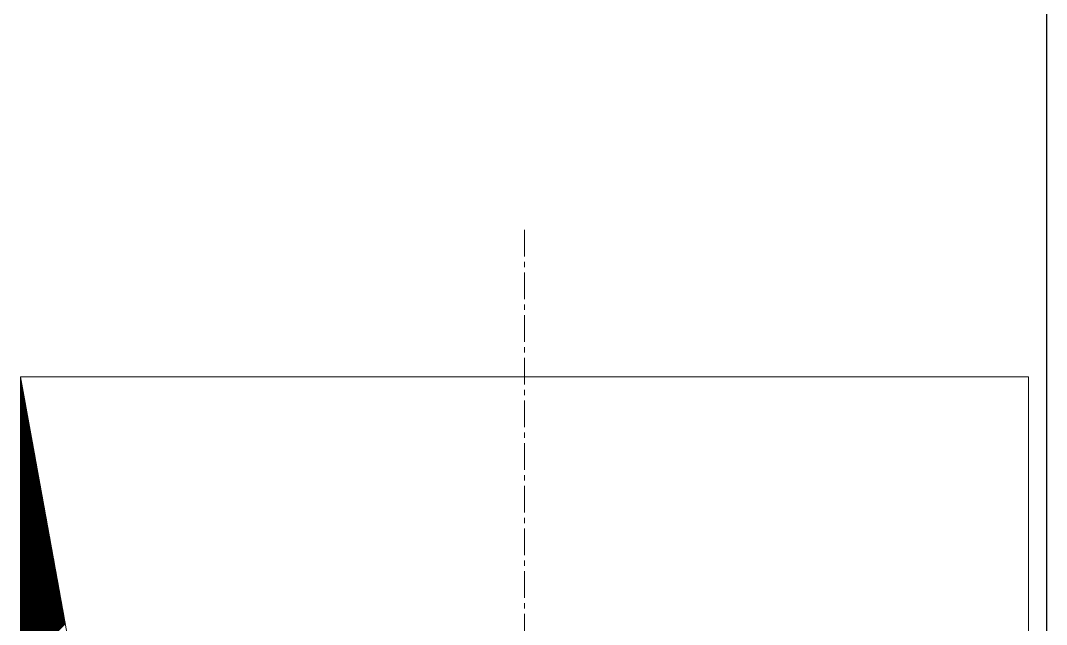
# Model space of a CAD drawing. Header units: millimetres. Extents: x -1319 to 21258, y 10038 to 27532.
# Drawn here: x 16826.4 to 17131.8, y 14763.3 to 14943 of the extents above; entities that cross this region are included whole.
import ezdxf

# ---------------------------------------------------------------- set-up
doc = ezdxf.new("R2010")
doc.units = ezdxf.units.MM
doc.linetypes.add('CENTER', pattern=[12.7, 7.9375, -1.5875, 1.5875, -1.5875])
doc.layers.add('2', color=7, linetype='Continuous')
doc.layers.add('CEN', color=1, linetype='CENTER', lineweight=9)
doc.layers.add('CIVIL', color=6, linetype='Continuous', lineweight=9)

# ---------------------------------------------------------------- blocks, each defined once
blk = doc.blocks.new('A$Cfeb8c868')
at = {"layer": '2', "color": 4, "linetype": 'Continuous'}
blk.add_line((11405, -7684.99), (11405, -9190), dxfattribs=at)
blk = doc.blocks.new('A$C8184bacf')
at = {"layer": 'CEN', "color": 1}
blk.add_line((11249.6, -8990.22, 448149754.84), (11249.6, -8599.78, 448149754.84), dxfattribs=at)
at = {"layer": 'CIVIL', "color": 1}
for p, q in [((11099.6, -8645, 448149754.84), (11399.6, -8645, 448149754.84)), ((11099.6, -8945, 448149754.84), (11099.6, -8645, 448149754.84)), ((11099.6, -8645, 448149754.84), (11139.6, -8865, 448149754.84)), ((11399.6, -8645, 448149754.84), (11399.6, -8945, 448149754.84))]:
    blk.add_line(p, q, dxfattribs=at)
at = {"layer": 'CIVIL', "color": 1, "linetype": 'Continuous'}
for p, q in [((11099.63, -8645.15, 448149754.84), (11099.6, -8645.18, 448149754.84)), ((11099.68, -8645.45, 448149754.84), (11099.6, -8645.53, 448149754.84)), ((11099.74, -8645.75, 448149754.84), (11099.6, -8645.89, 448149754.84)), ((11099.79, -8646.05, 448149754.84), (11099.6, -8646.24, 448149754.84)), ((11099.85, -8646.35, 448149754.84), (11099.6, -8646.59, 448149754.84)), ((11099.9, -8646.65, 448149754.84), (11099.6, -8646.95, 448149754.84)), ((11099.95, -8646.95, 448149754.84), (11099.6, -8647.3, 448149754.84)), ((11100.01, -8647.25, 448149754.84), (11099.6, -8647.65, 448149754.84)), ((11100.06, -8647.54, 448149754.84), (11099.6, -8648.01, 448149754.84)), ((11100.12, -8647.84, 448149754.84), (11099.6, -8648.36, 448149754.84)), ((11100.17, -8648.14, 448149754.84), (11099.6, -8648.71, 448149754.84)), ((11100.23, -8648.44, 448149754.84), (11099.6, -8649.07, 448149754.84)), ((11100.28, -8648.74, 448149754.84), (11099.6, -8649.42, 448149754.84)), ((11100.33, -8649.04, 448149754.84), (11099.6, -8649.78, 448149754.84)), ((11100.39, -8649.34, 448149754.84), (11099.6, -8650.13, 448149754.84)), ((11100.44, -8649.64, 448149754.84), (11099.6, -8650.48, 448149754.84)), ((11100.5, -8649.94, 448149754.84), (11099.6, -8650.84, 448149754.84)), ((11100.55, -8650.24, 448149754.84), (11099.6, -8651.19, 448149754.84)), ((11100.61, -8650.54, 448149754.84), (11099.6, -8651.54, 448149754.84)), ((11100.66, -8650.84, 448149754.84), (11099.6, -8651.9, 448149754.84)), ((11100.72, -8651.13, 448149754.84), (11099.6, -8652.25, 448149754.84)), ((11100.77, -8651.43, 448149754.84), (11099.6, -8652.6, 448149754.84)), ((11100.82, -8651.73, 448149754.84), (11099.6, -8652.96, 448149754.84)), ((11100.88, -8652.03, 448149754.84), (11099.6, -8653.31, 448149754.84)), ((11100.93, -8652.33, 448149754.84), (11099.6, -8653.66, 448149754.84)), ((11100.99, -8652.63, 448149754.84), (11099.6, -8654.02, 448149754.84)), ((11101.04, -8652.93, 448149754.84), (11099.6, -8654.37, 448149754.84)), ((11101.1, -8653.23, 448149754.84), (11099.6, -8654.73, 448149754.84)), ((11101.15, -8653.53, 448149754.84), (11099.6, -8655.08, 448149754.84)), ((11101.2, -8653.83, 448149754.84), (11099.6, -8655.43, 448149754.84)), ((11101.26, -8654.13, 448149754.84), (11099.6, -8655.79, 448149754.84)), ((11101.31, -8654.43, 448149754.84), (11099.6, -8656.14, 448149754.84)), ((11101.37, -8654.72, 448149754.84), (11099.6, -8656.49, 448149754.84)), ((11101.42, -8655.02, 448149754.84), (11099.6, -8656.85, 448149754.84)), ((11101.48, -8655.32, 448149754.84), (11099.6, -8657.2, 448149754.84)), ((11101.53, -8655.62, 448149754.84), (11099.6, -8657.55, 448149754.84)), ((11101.59, -8655.92, 448149754.84), (11099.6, -8657.91, 448149754.84)), ((11101.64, -8656.22, 448149754.84), (11099.6, -8658.26, 448149754.84)), ((11101.69, -8656.52, 448149754.84), (11099.6, -8658.61, 448149754.84)), ((11101.75, -8656.82, 448149754.84), (11099.6, -8658.97, 448149754.84)), ((11101.8, -8657.12, 448149754.84), (11099.6, -8659.32, 448149754.84)), ((11101.86, -8657.42, 448149754.84), (11099.6, -8659.67, 448149754.84)), ((11101.91, -8657.72, 448149754.84), (11099.6, -8660.03, 448149754.84)), ((11101.97, -8658.02, 448149754.84), (11099.6, -8660.38, 448149754.84)), ((11102.02, -8658.31, 448149754.84), (11099.6, -8660.74, 448149754.84)), ((11102.08, -8658.61, 448149754.84), (11099.6, -8661.09, 448149754.84)), ((11102.13, -8658.91, 448149754.84), (11099.6, -8661.44, 448149754.84)), ((11102.18, -8659.21, 448149754.84), (11099.6, -8661.8, 448149754.84)), ((11102.24, -8659.51, 448149754.84), (11099.6, -8662.15, 448149754.84)), ((11102.29, -8659.81, 448149754.84), (11099.6, -8662.5, 448149754.84)), ((11102.35, -8660.11, 448149754.84), (11099.6, -8662.86, 448149754.84)), ((11102.4, -8660.41, 448149754.84), (11099.6, -8663.21, 448149754.84)), ((11102.46, -8660.71, 448149754.84), (11099.6, -8663.56, 448149754.84)), ((11102.51, -8661.01, 448149754.84), (11099.6, -8663.92, 448149754.84)), ((11102.56, -8661.31, 448149754.84), (11099.6, -8664.27, 448149754.84)), ((11102.62, -8661.61, 448149754.84), (11099.6, -8664.62, 448149754.84)), ((11102.67, -8661.9, 448149754.84), (11099.6, -8664.98, 448149754.84)), ((11102.73, -8662.2, 448149754.84), (11099.6, -8665.33, 448149754.84)), ((11102.78, -8662.5, 448149754.84), (11099.6, -8665.69, 448149754.84)), ((11102.84, -8662.8, 448149754.84), (11099.6, -8666.04, 448149754.84)), ((11102.89, -8663.1, 448149754.84), (11099.6, -8666.39, 448149754.84)), ((11102.95, -8663.4, 448149754.84), (11099.6, -8666.75, 448149754.84)), ((11103, -8663.7, 448149754.84), (11099.6, -8667.1, 448149754.84)), ((11103.05, -8664, 448149754.84), (11099.6, -8667.45, 448149754.84)), ((11103.11, -8664.3, 448149754.84), (11099.6, -8667.81, 448149754.84)), ((11103.16, -8664.6, 448149754.84), (11099.6, -8668.16, 448149754.84)), ((11103.22, -8664.9, 448149754.84), (11099.6, -8668.51, 448149754.84)), ((11103.27, -8665.2, 448149754.84), (11099.6, -8668.87, 448149754.84)), ((11103.33, -8665.49, 448149754.84), (11099.6, -8669.22, 448149754.84)), ((11103.38, -8665.79, 448149754.84), (11099.6, -8669.57, 448149754.84)), ((11103.44, -8666.09, 448149754.84), (11099.6, -8669.93, 448149754.84)), ((11103.49, -8666.39, 448149754.84), (11099.6, -8670.28, 448149754.84)), ((11103.54, -8666.69, 448149754.84), (11099.6, -8670.64, 448149754.84)), ((11103.6, -8666.99, 448149754.84), (11099.6, -8670.99, 448149754.84)), ((11103.65, -8667.29, 448149754.84), (11099.6, -8671.34, 448149754.84)), ((11103.71, -8667.59, 448149754.84), (11099.6, -8671.7, 448149754.84)), ((11103.76, -8667.89, 448149754.84), (11099.6, -8672.05, 448149754.84)), ((11103.82, -8668.19, 448149754.84), (11099.6, -8672.4, 448149754.84)), ((11103.87, -8668.49, 448149754.84), (11099.6, -8672.76, 448149754.84)), ((11103.92, -8668.79, 448149754.84), (11099.6, -8673.11, 448149754.84)), ((11103.98, -8669.08, 448149754.84), (11099.6, -8673.46, 448149754.84)), ((11104.03, -8669.38, 448149754.84), (11099.6, -8673.82, 448149754.84)), ((11104.09, -8669.68, 448149754.84), (11099.6, -8674.17, 448149754.84)), ((11104.14, -8669.98, 448149754.84), (11099.6, -8674.52, 448149754.84)), ((11104.2, -8670.28, 448149754.84), (11099.6, -8674.88, 448149754.84)), ((11104.25, -8670.58, 448149754.84), (11099.6, -8675.23, 448149754.84)), ((11104.31, -8670.88, 448149754.84), (11099.6, -8675.58, 448149754.84)), ((11104.36, -8671.18, 448149754.84), (11099.6, -8675.94, 448149754.84)), ((11104.41, -8671.48, 448149754.84), (11099.6, -8676.29, 448149754.84)), ((11104.47, -8671.78, 448149754.84), (11099.6, -8676.65, 448149754.84)), ((11104.52, -8672.08, 448149754.84), (11099.6, -8677, 448149754.84)), ((11104.58, -8672.38, 448149754.84), (11099.6, -8677.35, 448149754.84)), ((11104.63, -8672.67, 448149754.84), (11099.6, -8677.71, 448149754.84)), ((11104.69, -8672.97, 448149754.84), (11099.6, -8678.06, 448149754.84)), ((11104.74, -8673.27, 448149754.84), (11099.6, -8678.41, 448149754.84)), ((11104.79, -8673.57, 448149754.84), (11099.6, -8678.77, 448149754.84)), ((11104.85, -8673.87, 448149754.84), (11099.6, -8679.12, 448149754.84)), ((11104.9, -8674.17, 448149754.84), (11099.6, -8679.47, 448149754.84)), ((11104.96, -8674.47, 448149754.84), (11099.6, -8679.83, 448149754.84)), ((11105.01, -8674.77, 448149754.84), (11099.6, -8680.18, 448149754.84)), ((11105.07, -8675.07, 448149754.84), (11099.6, -8680.53, 448149754.84)), ((11105.12, -8675.37, 448149754.84), (11099.6, -8680.89, 448149754.84)), ((11105.18, -8675.67, 448149754.84), (11099.6, -8681.24, 448149754.84)), ((11105.23, -8675.97, 448149754.84), (11099.6, -8681.6, 448149754.84)), ((11105.28, -8676.26, 448149754.84), (11099.6, -8681.95, 448149754.84)), ((11105.34, -8676.56, 448149754.84), (11099.6, -8682.3, 448149754.84)), ((11105.39, -8676.86, 448149754.84), (11099.6, -8682.66, 448149754.84)), ((11105.45, -8677.16, 448149754.84), (11099.6, -8683.01, 448149754.84)), ((11105.5, -8677.46, 448149754.84), (11099.6, -8683.36, 448149754.84)), ((11105.56, -8677.76, 448149754.84), (11099.6, -8683.72, 448149754.84)), ((11105.61, -8678.06, 448149754.84), (11099.6, -8684.07, 448149754.84)), ((11105.67, -8678.36, 448149754.84), (11099.6, -8684.42, 448149754.84)), ((11105.72, -8678.66, 448149754.84), (11099.6, -8684.78, 448149754.84)), ((11105.77, -8678.96, 448149754.84), (11099.6, -8685.13, 448149754.84)), ((11105.83, -8679.26, 448149754.84), (11099.6, -8685.48, 448149754.84)), ((11105.88, -8679.56, 448149754.84), (11099.6, -8685.84, 448149754.84)), ((11105.94, -8679.85, 448149754.84), (11099.6, -8686.19, 448149754.84)), ((11105.99, -8680.15, 448149754.84), (11099.6, -8686.54, 448149754.84)), ((11106.05, -8680.45, 448149754.84), (11099.6, -8686.9, 448149754.84)), ((11106.1, -8680.75, 448149754.84), (11099.6, -8687.25, 448149754.84)), ((11106.15, -8681.05, 448149754.84), (11099.6, -8687.61, 448149754.84)), ((11106.21, -8681.35, 448149754.84), (11099.6, -8687.96, 448149754.84)), ((11106.26, -8681.65, 448149754.84), (11099.6, -8688.31, 448149754.84)), ((11106.32, -8681.95, 448149754.84), (11099.6, -8688.67, 448149754.84)), ((11106.37, -8682.25, 448149754.84), (11099.6, -8689.02, 448149754.84)), ((11106.43, -8682.55, 448149754.84), (11099.6, -8689.37, 448149754.84)), ((11106.48, -8682.85, 448149754.84), (11099.6, -8689.73, 448149754.84)), ((11106.54, -8683.15, 448149754.84), (11099.6, -8690.08, 448149754.84)), ((11106.59, -8683.44, 448149754.84), (11099.6, -8690.43, 448149754.84)), ((11106.64, -8683.74, 448149754.84), (11099.6, -8690.79, 448149754.84)), ((11106.7, -8684.04, 448149754.84), (11099.6, -8691.14, 448149754.84)), ((11106.75, -8684.34, 448149754.84), (11099.6, -8691.49, 448149754.84)), ((11106.81, -8684.64, 448149754.84), (11099.6, -8691.85, 448149754.84)), ((11106.86, -8684.94, 448149754.84), (11099.6, -8692.2, 448149754.84)), ((11106.92, -8685.24, 448149754.84), (11099.6, -8692.56, 448149754.84)), ((11106.97, -8685.54, 448149754.84), (11099.6, -8692.91, 448149754.84)), ((11107.02, -8685.84, 448149754.84), (11099.6, -8693.26, 448149754.84)), ((11107.08, -8686.14, 448149754.84), (11099.6, -8693.62, 448149754.84)), ((11107.13, -8686.44, 448149754.84), (11099.6, -8693.97, 448149754.84)), ((11107.19, -8686.73, 448149754.84), (11099.6, -8694.32, 448149754.84)), ((11107.24, -8687.03, 448149754.84), (11099.6, -8694.68, 448149754.84)), ((11107.3, -8687.33, 448149754.84), (11099.6, -8695.03, 448149754.84)), ((11107.35, -8687.63, 448149754.84), (11099.6, -8695.38, 448149754.84)), ((11107.41, -8687.93, 448149754.84), (11099.6, -8695.74, 448149754.84)), ((11107.46, -8688.23, 448149754.84), (11099.6, -8696.09, 448149754.84)), ((11107.51, -8688.53, 448149754.84), (11099.6, -8696.44, 448149754.84)), ((11107.57, -8688.83, 448149754.84), (11099.6, -8696.8, 448149754.84)), ((11107.62, -8689.13, 448149754.84), (11099.6, -8697.15, 448149754.84)), ((11107.68, -8689.43, 448149754.84), (11099.6, -8697.51, 448149754.84)), ((11107.73, -8689.73, 448149754.84), (11099.6, -8697.86, 448149754.84)), ((11107.79, -8690.03, 448149754.84), (11099.6, -8698.21, 448149754.84)), ((11107.84, -8690.32, 448149754.84), (11099.6, -8698.57, 448149754.84)), ((11107.9, -8690.62, 448149754.84), (11099.6, -8698.92, 448149754.84)), ((11107.95, -8690.92, 448149754.84), (11099.6, -8699.27, 448149754.84)), ((11108, -8691.22, 448149754.84), (11099.6, -8699.63, 448149754.84)), ((11108.06, -8691.52, 448149754.84), (11099.6, -8699.98, 448149754.84)), ((11108.11, -8691.82, 448149754.84), (11099.6, -8700.33, 448149754.84)), ((11108.17, -8692.12, 448149754.84), (11099.6, -8700.69, 448149754.84)), ((11108.22, -8692.42, 448149754.84), (11099.6, -8701.04, 448149754.84)), ((11108.28, -8692.72, 448149754.84), (11099.6, -8701.39, 448149754.84)), ((11108.33, -8693.02, 448149754.84), (11099.6, -8701.75, 448149754.84)), ((11108.38, -8693.32, 448149754.84), (11099.6, -8702.1, 448149754.84)), ((11108.44, -8693.62, 448149754.84), (11099.6, -8702.45, 448149754.84)), ((11108.49, -8693.91, 448149754.84), (11099.6, -8702.81, 448149754.84)), ((11108.55, -8694.21, 448149754.84), (11099.6, -8703.16, 448149754.84)), ((11108.6, -8694.51, 448149754.84), (11099.6, -8703.52, 448149754.84)), ((11108.66, -8694.81, 448149754.84), (11099.6, -8703.87, 448149754.84)), ((11108.71, -8695.11, 448149754.84), (11099.6, -8704.22, 448149754.84)), ((11108.77, -8695.41, 448149754.84), (11099.6, -8704.58, 448149754.84)), ((11108.82, -8695.71, 448149754.84), (11099.6, -8704.93, 448149754.84)), ((11108.87, -8696.01, 448149754.84), (11099.6, -8705.28, 448149754.84)), ((11108.93, -8696.31, 448149754.84), (11099.6, -8705.64, 448149754.84)), ((11108.98, -8696.61, 448149754.84), (11099.6, -8705.99, 448149754.84)), ((11109.04, -8696.91, 448149754.84), (11099.6, -8706.34, 448149754.84)), ((11109.09, -8697.21, 448149754.84), (11099.6, -8706.7, 448149754.84)), ((11109.15, -8697.5, 448149754.84), (11099.6, -8707.05, 448149754.84)), ((11109.2, -8697.8, 448149754.84), (11099.6, -8707.4, 448149754.84)), ((11109.26, -8698.1, 448149754.84), (11099.6, -8707.76, 448149754.84)), ((11109.31, -8698.4, 448149754.84), (11099.6, -8708.11, 448149754.84)), ((11109.36, -8698.7, 448149754.84), (11099.6, -8708.47, 448149754.84)), ((11109.42, -8699, 448149754.84), (11099.6, -8708.82, 448149754.84)), ((11109.47, -8699.3, 448149754.84), (11099.6, -8709.17, 448149754.84)), ((11109.53, -8699.6, 448149754.84), (11099.6, -8709.53, 448149754.84)), ((11109.58, -8699.9, 448149754.84), (11099.6, -8709.88, 448149754.84)), ((11109.64, -8700.2, 448149754.84), (11099.6, -8710.23, 448149754.84)), ((11109.69, -8700.5, 448149754.84), (11099.6, -8710.59, 448149754.84)), ((11109.74, -8700.8, 448149754.84), (11099.6, -8710.94, 448149754.84)), ((11109.8, -8701.09, 448149754.84), (11099.6, -8711.29, 448149754.84)), ((11109.85, -8701.39, 448149754.84), (11099.6, -8711.65, 448149754.84)), ((11109.91, -8701.69, 448149754.84), (11099.6, -8712, 448149754.84)), ((11109.96, -8701.99, 448149754.84), (11099.6, -8712.35, 448149754.84)), ((11110.02, -8702.29, 448149754.84), (11099.6, -8712.71, 448149754.84)), ((11110.07, -8702.59, 448149754.84), (11099.6, -8713.06, 448149754.84)), ((11110.13, -8702.89, 448149754.84), (11099.6, -8713.42, 448149754.84)), ((11110.18, -8703.19, 448149754.84), (11099.6, -8713.77, 448149754.84)), ((11110.23, -8703.49, 448149754.84), (11099.6, -8714.12, 448149754.84)), ((11110.29, -8703.79, 448149754.84), (11099.6, -8714.48, 448149754.84)), ((11110.34, -8704.09, 448149754.84), (11099.6, -8714.83, 448149754.84)), ((11110.4, -8704.39, 448149754.84), (11099.6, -8715.18, 448149754.84)), ((11110.45, -8704.68, 448149754.84), (11099.6, -8715.54, 448149754.84)), ((11110.51, -8704.98, 448149754.84), (11099.6, -8715.89, 448149754.84)), ((11110.56, -8705.28, 448149754.84), (11099.6, -8716.24, 448149754.84)), ((11110.61, -8705.58, 448149754.84), (11099.6, -8716.6, 448149754.84)), ((11110.67, -8705.88, 448149754.84), (11099.6, -8716.95, 448149754.84)), ((11110.72, -8706.18, 448149754.84), (11099.6, -8717.3, 448149754.84)), ((11110.78, -8706.48, 448149754.84), (11099.6, -8717.66, 448149754.84)), ((11110.83, -8706.78, 448149754.84), (11099.6, -8718.01, 448149754.84)), ((11110.89, -8707.08, 448149754.84), (11099.6, -8718.36, 448149754.84)), ((11110.94, -8707.38, 448149754.84), (11099.6, -8718.72, 448149754.84)), ((11111, -8707.68, 448149754.84), (11099.6, -8719.07, 448149754.84)), ((11111.05, -8707.98, 448149754.84), (11099.6, -8719.43, 448149754.84)), ((11111.1, -8708.27, 448149754.84), (11099.6, -8719.78, 448149754.84)), ((11111.16, -8708.57, 448149754.84), (11099.6, -8720.13, 448149754.84)), ((11111.21, -8708.87, 448149754.84), (11099.6, -8720.49, 448149754.84)), ((11111.27, -8709.17, 448149754.84), (11099.6, -8720.84, 448149754.84)), ((11111.32, -8709.47, 448149754.84), (11099.6, -8721.19, 448149754.84)), ((11111.38, -8709.77, 448149754.84), (11099.6, -8721.55, 448149754.84)), ((11111.43, -8710.07, 448149754.84), (11099.6, -8721.9, 448149754.84)), ((11111.49, -8710.37, 448149754.84), (11099.6, -8722.25, 448149754.84)), ((11111.54, -8710.67, 448149754.84), (11099.6, -8722.61, 448149754.84)), ((11111.59, -8710.97, 448149754.84), (11099.6, -8722.96, 448149754.84)), ((11111.65, -8711.27, 448149754.84), (11099.6, -8723.31, 448149754.84)), ((11111.7, -8711.57, 448149754.84), (11099.6, -8723.67, 448149754.84)), ((11111.76, -8711.86, 448149754.84), (11099.6, -8724.02, 448149754.84)), ((11111.81, -8712.16, 448149754.84), (11099.6, -8724.38, 448149754.84)), ((11111.87, -8712.46, 448149754.84), (11099.6, -8724.73, 448149754.84)), ((11111.92, -8712.76, 448149754.84), (11099.6, -8725.08, 448149754.84)), ((11111.97, -8713.06, 448149754.84), (11099.6, -8725.44, 448149754.84)), ((11112.03, -8713.36, 448149754.84), (11099.6, -8725.79, 448149754.84)), ((11112.08, -8713.66, 448149754.84), (11099.6, -8726.14, 448149754.84)), ((11112.14, -8713.96, 448149754.84), (11099.6, -8726.5, 448149754.84)), ((11112.19, -8714.26, 448149754.84), (11099.6, -8726.85, 448149754.84)), ((11112.25, -8714.56, 448149754.84), (11099.6, -8727.2, 448149754.84)), ((11112.3, -8714.86, 448149754.84), (11099.6, -8727.56, 448149754.84)), ((11112.36, -8715.16, 448149754.84), (11099.6, -8727.91, 448149754.84)), ((11112.41, -8715.45, 448149754.84), (11099.6, -8728.26, 448149754.84)), ((11112.46, -8715.75, 448149754.84), (11099.6, -8728.62, 448149754.84)), ((11112.52, -8716.05, 448149754.84), (11099.6, -8728.97, 448149754.84)), ((11112.57, -8716.35, 448149754.84), (11099.6, -8729.32, 448149754.84)), ((11112.63, -8716.65, 448149754.84), (11099.6, -8729.68, 448149754.84)), ((11112.68, -8716.95, 448149754.84), (11099.6, -8730.03, 448149754.84)), ((11112.74, -8717.25, 448149754.84), (11099.6, -8730.39, 448149754.84)), ((11112.79, -8717.55, 448149754.84), (11099.6, -8730.74, 448149754.84)), ((11112.85, -8717.85, 448149754.84), (11099.6, -8731.09, 448149754.84)), ((11112.9, -8718.15, 448149754.84), (11099.6, -8731.45, 448149754.84)), ((11112.95, -8718.45, 448149754.84), (11099.6, -8731.8, 448149754.84))]:
    blk.add_line(p, q, dxfattribs=at)

msp = doc.modelspace()

# ---------------------------------------------------------------- block references
for name in ['A$C8184bacf', 'A$Cfeb8c868']:
    msp.add_blockref(name, (5726.78, 23482.01))

doc.saveas('drawing.dxf')
